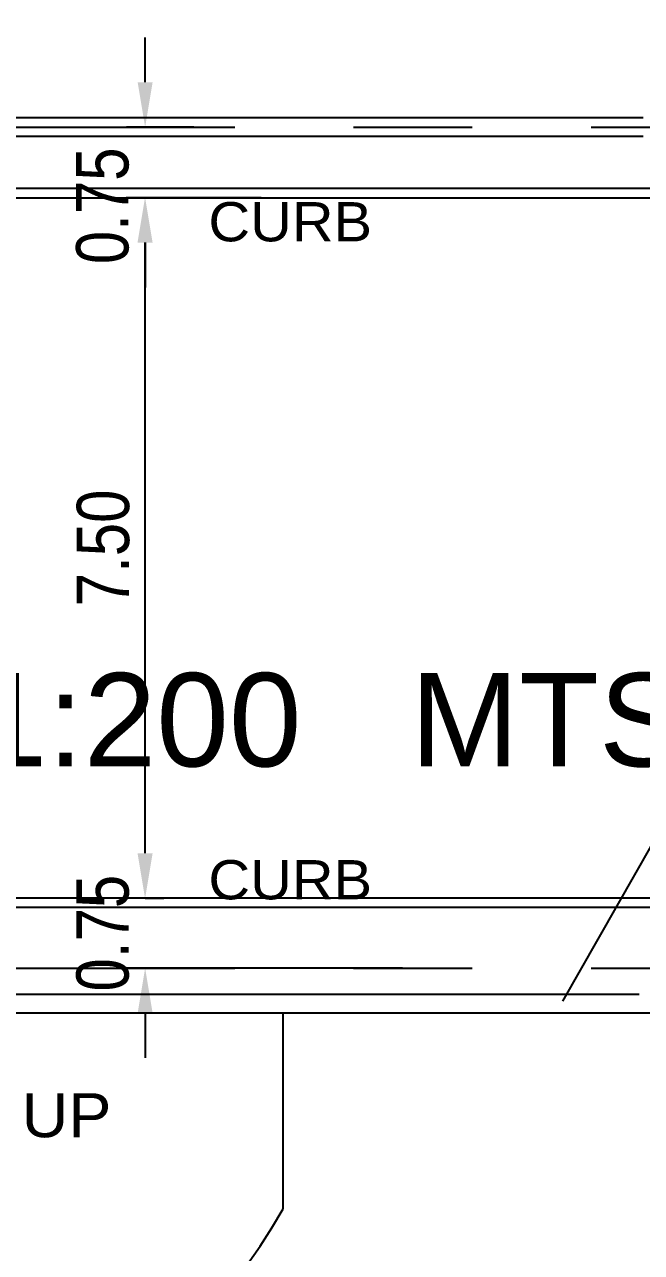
# Model space of a CAD drawing. Header units: millimetres. Extents: x 2148 to 2681, y 758 to 986.
# Drawn here: x 2194.08 to 2197.38, y 879.85 to 886.42 of the extents above; entities that cross this region are included whole.
import ezdxf

# ---------------------------------------------------------------- set-up
doc = ezdxf.new("R2010")
doc.units = ezdxf.units.MM
doc.linetypes.add('CENTER2', pattern=[28.575, 19.05, -3.175, 3.175, -3.175])
for name, color, linetype in [('D', 1, 'Continuous'), ('DR', 7, 'Continuous'), ('S_GRID LINES', 252, 'Continuous'), ('wall', 4, 'Continuous')]:
    doc.layers.add(name, color=color, linetype=linetype)
doc.styles.add('ARIAL', font='arial.ttf')
doc.styles.add('ARIALNW', font='ARIALN.TTF')
doc.styles.add('MMTX$0$ESMX$0$X-OPTA1D', font='x-opta1d')
doc.dimstyles.new('DIM 200', dxfattribs={"dimtxt": 0.36, "dimasz": 0.35, "dimexe": 0.1, "dimexo": 0, "dimgap": 0.08, "dimtad": 1, "dimlfac": 2, "dimrnd": 0.005, "dimzin": 1, "dimdsep": 46, "dimtxsty": 'ARIALNW', "dimcen": 0.09, "dimclrd": 6, "dimclre": 6, "dimclrt": 13, "dimadec": 0, "dimazin": 0, "dimtfac": 1, "dimtofl": 0, "dimtmove": 2, "dimatfit": 3, "dimfxl": 1, "dimtolj": 1, "dimtzin": 0, "dimarcsym": 0})

# ---------------------------------------------------------------- blocks, each defined once
blk = doc.blocks.new('*D2311')
at = {"layer": 'D', "color": 6, "lineweight": -2, "transparency": 16777216}
for p, q in [((2194.7224, 886.1129), (2194.7224, 886.3529)), ((2194.9825, 885.8729), (2194.6224, 885.8729)), ((2195.3427, 885.4953), (2194.6224, 885.4953)), ((2194.7224, 885.2553), (2194.7224, 885.0153))]:
    blk.add_line(p, q, dxfattribs=at)
at = {"layer": 'D', "color": 6, "transparency": 16777216}
for points in [[(2194.6824, 886.1129), (2194.7624, 886.1129), (2194.7224, 885.8729)], [(2194.6824, 885.2553), (2194.7624, 885.2553), (2194.7224, 885.4953)]]:
    blk.add_solid(points, dxfattribs=at)
at = {"layer": 'Defpoints', "color": 0, "transparency": 16777216}
for p in [(2194.9825, 885.8729), (2194.7224, 885.4953), (2195.3427, 885.4953)]:
    blk.add_point(p, dxfattribs=at)
at = {"layer": 'D', "color": 13, "transparency": 16777216, "insert": (2194.4952, 885.4518), "char_height": 0.28, "attachment_point": 5, "rotation": 90, "style": 'ARIALNW'}
blk.add_mtext('\\A1;0.75', dxfattribs=at)
blk = doc.blocks.new('*D2312')
at = {"layer": 'D', "color": 6, "lineweight": -2, "transparency": 16777216}
for p, q in [((2194.7224, 881.9875), (2194.7224, 882.2275)), ((2196.0991, 881.7475), (2194.6224, 881.7475)), ((2196.0991, 881.3726), (2194.6224, 881.3726)), ((2194.7224, 881.1326), (2194.7224, 880.8926))]:
    blk.add_line(p, q, dxfattribs=at)
at = {"layer": 'D', "color": 6, "transparency": 16777216}
for points in [[(2194.6824, 881.9875), (2194.7624, 881.9875), (2194.7224, 881.7475)], [(2194.6824, 881.1326), (2194.7624, 881.1326), (2194.7224, 881.3726)]]:
    blk.add_solid(points, dxfattribs=at)
at = {"layer": 'Defpoints', "color": 0, "transparency": 16777216}
for p in [(2194.7224, 881.7475), (2196.0991, 881.7475), (2196.0991, 881.3726, 0)]:
    blk.add_point(p, dxfattribs=at)
at = {"layer": 'D', "color": 13, "transparency": 16777216, "insert": (2194.4963, 881.56), "char_height": 0.28, "attachment_point": 5, "rotation": 90, "style": 'ARIALNW'}
blk.add_mtext('\\A1;0.75', dxfattribs=at)
blk = doc.blocks.new('*D2313')
at = {"layer": 'D', "color": 6, "lineweight": -2, "transparency": 16777216}
for p, q in [((2194.7825, 885.4953), (2194.6218, 885.4953)), ((2194.7218, 881.9875), (2194.7218, 885.2553)), ((2194.7218, 881.7475), (2194.8218, 881.7475))]:
    blk.add_line(p, q, dxfattribs=at)
at = {"layer": 'D', "color": 6, "transparency": 16777216}
for points in [[(2194.6818, 885.2553), (2194.7618, 885.2553), (2194.7218, 885.4953)], [(2194.6818, 881.9875), (2194.7618, 881.9875), (2194.7218, 881.7475)]]:
    blk.add_solid(points, dxfattribs=at)
at = {"layer": 'Defpoints', "color": 0, "transparency": 16777216}
for p in [(2194.7218, 885.4953), (2194.7825, 885.4953), (2194.7218, 881.7475)]:
    blk.add_point(p, dxfattribs=at)
at = {"layer": 'D', "color": 13, "transparency": 16777216, "insert": (2194.4988, 883.6214), "char_height": 0.28, "attachment_point": 5, "rotation": 90, "style": 'ARIALNW'}
blk.add_mtext('\\A1;7.50', dxfattribs=at)

msp = doc.modelspace()

# ---------------------------------------------------------------- linework, layer by layer
at = {"color": 2}
for p, q in [((2193.3347474, 885.5452966, 0), (2206.2759386, 885.5452966, 0)), ((2193.3347474, 885.4952966, 0), (2206.2758206, 885.4952966, 0)), ((2206.2450187, 881.7475111, 0), (2193.3361309, 881.7475111, 0)), ((2206.2450187, 881.6975111, 0), (2193.3361309, 881.6975111, 0))]:
    msp.add_line(p, q, dxfattribs=at)
at = {"layer": 'D', "ltscale": 0.5, "elevation": 0.0000018}
msp.add_lwpolyline([(2196.9560549, 881.1970125), (2198.1109497, 883.2233953), (2197.7907323, 883.80527), (2198.6834939, 883.3398238), (2198.518482, 883.7471004), (2199.9353215, 886.5686463)], dxfattribs=at)
at = {"layer": 'DR', "ltscale": 10}
msp.add_line((2195.4603787, 880.0854664, 0), (2195.4603787, 881.1328645, 0), dxfattribs=at)
msp.add_arc((2192.5202791, 881.7640036, 0.0000018), 3.3855093, 205.46265265, 330.27745, dxfattribs=at)
at = {"layer": 'S_GRID LINES', "linetype": 'CENTER2', "ltscale": 0.2}
for p, q in [((2179.9619836, 885.8728705, 0), (2206.2765046, 885.8728705, 0)), ((2179.9619836, 881.3725565), (2206.0731711, 881.3725565, 0)), ((2179.9619836, 881.3725565, 0), (2213.9491992, 881.3725565, 0))]:
    msp.add_line(p, q, dxfattribs=at)
at = {"layer": 'wall', "linetype": 'ByBlock', "ltscale": 0.5}
for p, q in [((2197.3853908, 885.9228705, 0), (2193.4888105, 885.9228705, 0)), ((2197.3853908, 885.8228705, 0), (2193.4888105, 885.8228705, 0))]:
    msp.add_line(p, q, dxfattribs=at)
at = {"layer": 'wall', "linetype": 'ByBlock', "ltscale": 0.5, "elevation": 0.0000018}
for points in [[(2193.4888105, 881.2328645), (2197.3638105, 881.2328645)], [(2193.321832, 881.1328645), (2193.321832, 881.1328645), (2206.2388105, 881.1328645)]]:
    msp.add_lwpolyline(points, dxfattribs=at)

# ---------------------------------------------------------------- texts
at = {"color": 2, "style": 'MMTX$0$ESMX$0$X-OPTA1D', "width": 1.1}
for s, height, p in [('CURB', 0.21, (2195.0608307, 885.2616059, 0.0000018)), ('CURB', 0.21, (2195.0608307, 881.74087, 0.0000018)), ('UP', 0.2352, (2194.061795, 880.4681949, 0.0000018))]:
    msp.add_text(s, height=height, dxfattribs=at).set_placement(p)
at = {"color": 0, "insert": (2180.7327939, 882.9521464, 0), "char_height": 0.5, "width": 19.742788118, "attachment_point": 1, "style": 'ARIAL'}
msp.add_mtext('A{\\fArial|b0|i0|c204|p34;        }          {\\fArial|b0|i0|c204|p34; }                                            {\\fArial|b0|i0|c204|p34;  1:}2{\\fArial|b0|i0|c204|p34;00}   {\\fArial|b0|i0|c204|p34;MTS.}', dxfattribs=at)

# ---------------------------------------------------------------- dimensions: what is measured, and where the dimension line sits
at = {"layer": 'D'}
dim = msp.add_linear_dim(base=(2194.7223661, 885.4952966, 0), p1=(2194.982526, 885.8728705, 0), p2=(2195.342686, 885.4952966, 0), angle=90, text='0.75', dimstyle='DIM 200', override={"dimtxt": 0.28, "dimasz": 0.24, "dimfxl": 0.03}, dxfattribs=at)
dim.commit()
dim.dimension.update_dxf_attribs({"geometry": '*D2311', "text_midpoint": (2194.4952271, 885.4517666, 0), "dimtype": 160})
dim = msp.add_linear_dim(base=(2194.7217767, 885.4952966, 0), p1=(2194.7217767, 881.7475111, 0), p2=(2194.7825185, 885.4952966, 0), angle=90, dimstyle='DIM 200', override={"dimtxt": 0.28, "dimasz": 0.24, "dimfxl": 0.03}, dxfattribs=at)
dim.commit()
dim.dimension.update_dxf_attribs({"geometry": '*D2313', "text_midpoint": (2194.4988162, 883.6214039, 0)})
dim = msp.add_linear_dim(base=(2194.7223661, 881.7475111, 0), p1=(2196.0991332, 881.3725565, 0), p2=(2196.0991332, 881.7475111, 0), angle=90, dimstyle='DIM 200', override={"dimtxt": 0.28, "dimasz": 0.24, "dimfxl": 0.03}, dxfattribs=at)
dim.commit()
dim.dimension.update_dxf_attribs({"geometry": '*D2312', "text_midpoint": (2194.4962899, 881.5600338, 0), "dimtype": 160})

doc.saveas('drawing.dxf')
